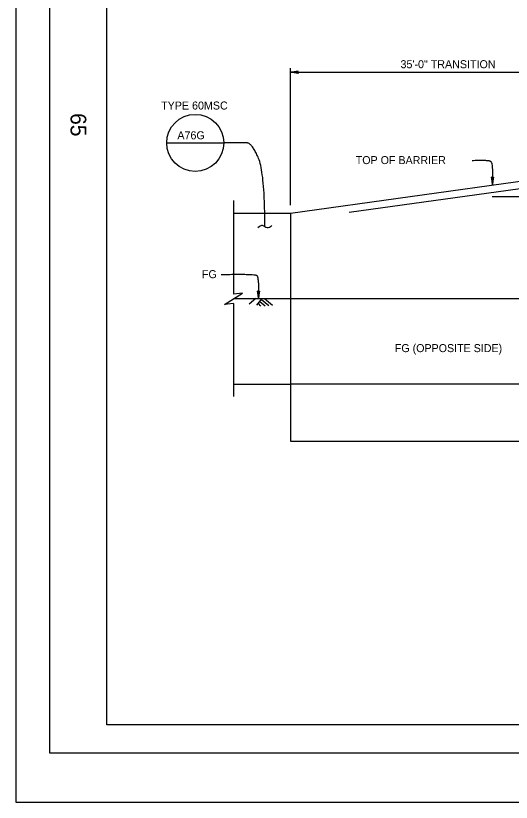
# Model space of a CAD drawing. Extents: x -893 to 867, y -474 to 712.
# Drawn here: x -893 to -459, y -474 to 216 of the extents above; entities that cross this region are included whole.
import ezdxf

# ---------------------------------------------------------------- set-up
doc = ezdxf.new("R2010")
doc.units = 0
for name, color, linetype in [('border_PLOTTING-ELEMENTS', 7, 'Continuous'), ('border_rw_22x34_Cut_Lines', 7, 'Continuous'), ('border_SHEET', 7, 'Continuous'), ('border_WITHIN-BORDER-anno', 7, 'Continuous'), ('str_Concrete-A', 7, 'Continuous'), ('str_Grades-Finish-Grade-A', 7, 'Continuous'), ('str_Text-A', 7, 'Continuous')]:
    doc.layers.add(name, color=color, linetype=linetype)

msp = doc.modelspace()

# ---------------------------------------------------------------- linework, layer by layer
at = {"layer": 'border_PLOTTING-ELEMENTS'}
for points in [[(-893.45, -474.04), (866.55, -474.04), (866.55, 711.96), (-893.45, 711.96)], [(-863.45, 668.96), (836.55, 668.96), (836.55, -431.04), (-863.45, -431.04)]]:
    msp.add_lwpolyline(points, close=True, dxfattribs=at)
at = {"layer": 'border_rw_22x34_Cut_Lines'}
msp.add_lwpolyline([(-863.45, 668.96), (836.55, 668.96), (836.55, -431.04), (-863.45, -431.04)], close=True, dxfattribs=at)
at = {"layer": 'border_SHEET'}
for p, q in [((-813.45, -406.04), (-813.45, 643.96)), ((811.55, -406.04), (-813.45, -406.04))]:
    msp.add_line(p, q, dxfattribs=at)
at = {"layer": 'str_Concrete-A'}
for p, q in [((-652.34, 42.86), (-352.34, 84.53)), ((-702.42, 53.87), (-702.42, -28.29)), ((-702.42, 42.86), (-652.34, 42.86)), ((-652.34, 42.86), (-652.34, -157.14)), ((-710.42, -37.29), (-694.42, -27.29)), ((-694.42, -27.29), (-702.42, -28.29)), ((-702.42, -32.14), (-652.34, -32.14)), ((-652.34, -32.14), (147.66, -32.14)), ((-702.42, -36.29), (-710.42, -37.29)), ((-702.42, -36.29), (-702.42, -118)), ((-702.42, -107.14), (-652.34, -107.14)), ((147.66, -107.14), (-652.34, -107.14)), ((-652.34, -157.14), (147.66, -157.14))]:
    msp.add_line(p, q, dxfattribs=at)
at = {"layer": 'str_Grades-Finish-Grade-A'}
for p, q in [((-682.98, -31.98), (-688.68, -37.05)), ((-677.57, -32.02), (-682.27, -38)), ((-678.03, -32.91), (-671.59, -38.22)), ((-675.38, -32.04), (-668.17, -37.97)), ((-680.77, -36.28), (-678.71, -38.81)), ((-679.21, -34.57), (-674.81, -38.57))]:
    msp.add_line(p, q, dxfattribs=at)
at = {"layer": 'str_Text-A'}
for p, q in [((-652.34, 49.8), (-652.34, 170.04)), ((-652.34, 166.53), (-645.74, 167.63)), ((-652.34, 166.53), (-645.91, 167.36)), ((-646.08, 167.08), (-652.34, 166.53)), ((-646.25, 166.81), (-652.34, 166.53)), ((-652.34, 166.53), (-352.34, 166.53)), ((-646.42, 166.53), (-652.34, 166.53)), ((-645.74, 165.43), (-652.34, 166.53)), ((-652.34, 166.53), (-646.08, 165.98)), ((-645.91, 165.71), (-652.34, 166.53)), ((-652.34, 166.53), (-646.25, 166.26)), ((-646.42, 166.53), (-646.08, 167.08)), ((-646.08, 165.98), (-646.42, 166.53)), ((-646.08, 167.08), (-645.74, 167.63)), ((-646.08, 165.98), (-645.74, 165.43)), ((-761.03, 104.52), (-711.05, 104.52)), ((-600.87, 43.7), (-351.78, 78.3)), ((-475.86, 74.21), (-476.41, 74.55)), ((-476.41, 74.55), (-475.25, 67.96)), ((-476.13, 74.38), (-475.25, 67.96)), ((-475.25, 67.96), (-475.86, 74.21)), ((-475.86, 74.21), (-475.3, 73.88)), ((-475.25, 67.96), (-475.58, 74.04)), ((-475.3, 73.88), (-474.75, 74.22)), ((-475.3, 73.88), (-475.25, 67.96)), ((-475.25, 67.96), (-474.21, 74.57)), ((-475.25, 67.96), (-474.48, 74.39)), ((-474.75, 74.22), (-475.25, 67.96)), ((-475.03, 74.05), (-475.25, 67.96)), ((-474.75, 74.22), (-474.21, 74.57)), ((-475.67, 57.48), (-25.28, 57.48)), ((-681.13, -25.88), (-681.69, -25.55)), ((-681.69, -25.55), (-680.53, -32.14)), ((-681.41, -25.72), (-680.53, -32.14)), ((-680.53, -32.14), (-681.13, -25.88)), ((-681.13, -25.88), (-680.58, -26.22)), ((-680.53, -32.14), (-680.86, -26.05)), ((-680.58, -26.22), (-680.03, -25.87)), ((-680.58, -26.22), (-680.53, -32.14)), ((-680.53, -32.14), (-679.48, -25.53)), ((-680.53, -32.14), (-679.76, -25.7)), ((-680.03, -25.87), (-680.53, -32.14)), ((-680.31, -26.05), (-680.53, -32.14)), ((-680.03, -25.87), (-679.48, -25.53))]:
    msp.add_line(p, q, dxfattribs=at)
msp.add_circle((-736.04, 104.52), 24.99, dxfattribs=at)
for points, degree in [([(-674.96, 30.89), (-674.96, 78.47), (-686.41, 104.52), (-695.08, 104.52), (-711.05, 104.52)], 2), ([(-493.24, 89.11), (-478.76, 89.75), (-474.89, 86.98), (-475.25, 67.96)], 2), ([(-668.95, 31.9), (-670.29, 30.56), (-672.96, 28.69), (-676.96, 33.1), (-679.63, 31.23), (-680.97, 29.89)], 3), ([(-713.26, -10.98), (-684.04, -10.34), (-680.16, -13.11), (-680.53, -32.14)], 2)]:
    msp.add_open_spline(points, degree=degree, dxfattribs=at)

# ---------------------------------------------------------------- texts
at = {"layer": 'border_WITHIN-BORDER-anno'}
msp.add_text('65', height=13.779, rotation=270, dxfattribs=at).set_placement((-845.35, 130.63))
at = {"layer": 'str_Text-A'}
for s, height, p in [('35\'-0" TRANSITION', 7.02, (-555.97, 170.04)), ('TYPE 60MSC', 7.02, (-765.94, 133.78)), ('A76G', 7.02, (-751.68, 107.65)), ('TOP OF BARRIER', 7, (-595.23, 85.91)), ('FG', 7, (-730.12, -14.19)), ('FG (OPPOSITE SIDE)', 7, (-560.94, -79.08))]:
    msp.add_text(s, height=height, dxfattribs=at).set_placement(p)

doc.saveas('drawing.dxf')
